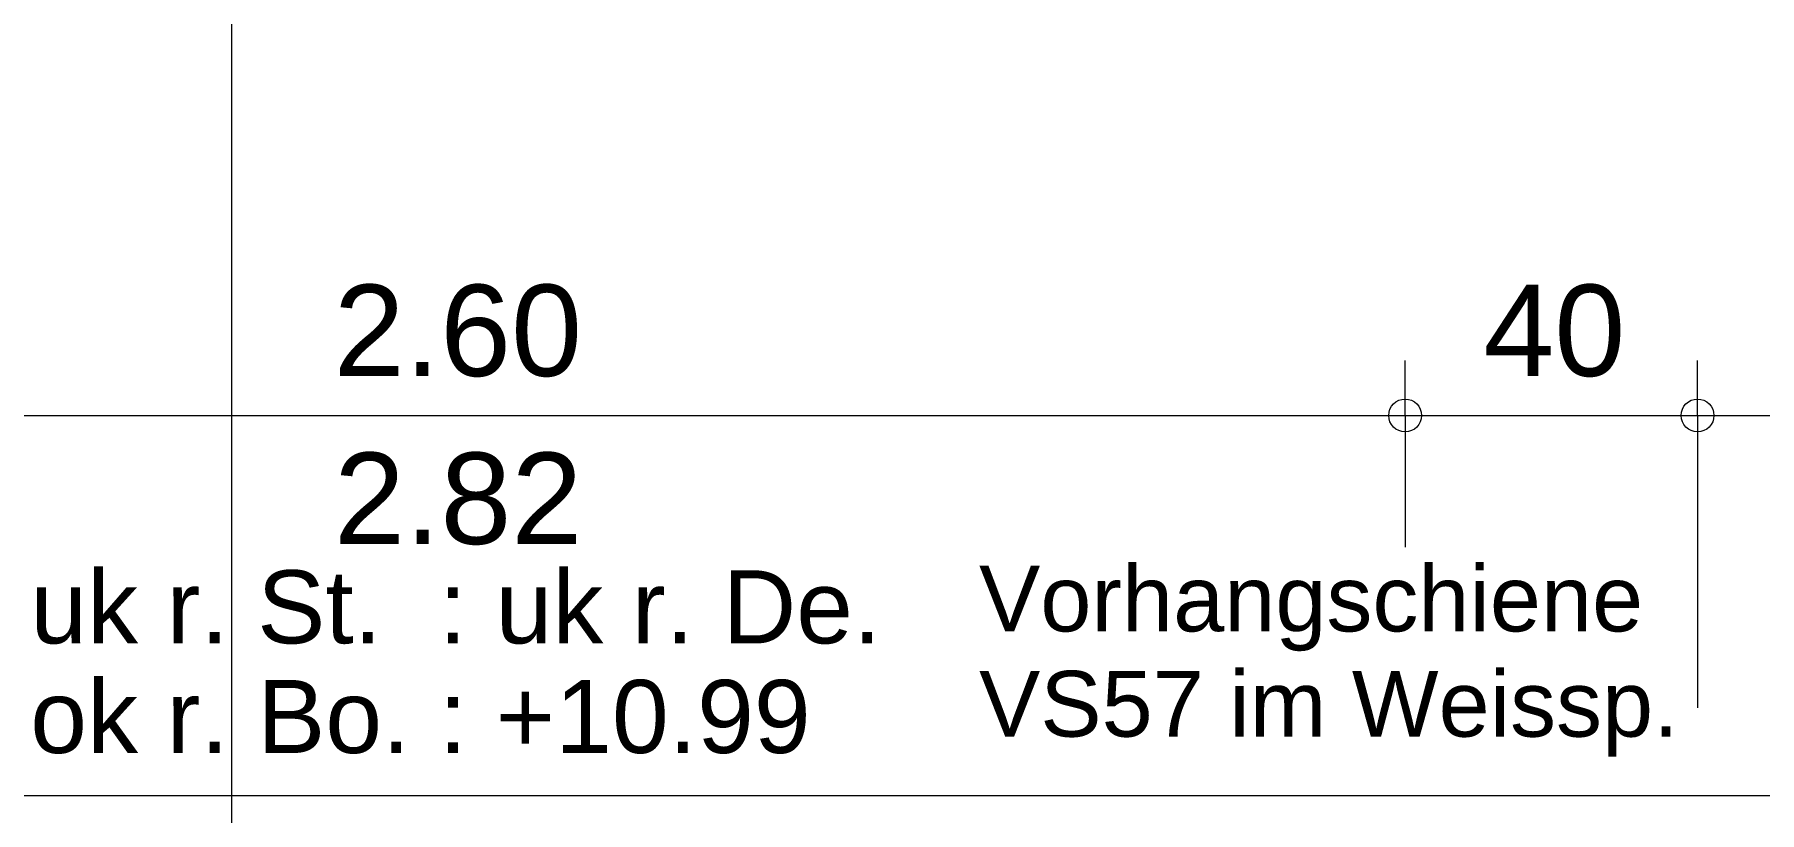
# Model space of a CAD drawing. Header units: metres. Extents: x 0.003 to 0.843, y 0.003 to 0.597.
# Drawn here: x 0.34446 to 0.39166, y 0.20733 to 0.22862 of the extents above; entities that cross this region are included whole.
import ezdxf

# ---------------------------------------------------------------- set-up
doc = ezdxf.new("R2010")
doc.units = ezdxf.units.M
doc.linetypes.add('AUSGEZOGEN', pattern=[0])
doc.linetypes.add('PUNKT', pattern=[6.35, 0, -6.35])
for name, color, linetype, lineweight in [('Text Koten', 7, 'AUSGEZOGEN', 25), ('Vorhangbrett', 7, 'AUSGEZOGEN', 13), ('Werkplan- Ausfuehrungsmasse', 7, 'AUSGEZOGEN', 13)]:
    doc.layers.add(name, color=color, linetype=linetype, lineweight=lineweight)
doc.styles.add('ARIAL', font='ARIAL.TTF')

msp = doc.modelspace()

# ---------------------------------------------------------------- linework, layer by layer
at = {"layer": 'Vorhangbrett', "color": 191, "linetype": 'PUNKT', "lineweight": 13, "true_color": 0xbe96ea}
msp.add_line((0.32586, 0.207797), (0.46186, 0.207797), dxfattribs=at)
at = {"layer": 'Werkplan- Ausfuehrungsmasse', "color": 7, "linetype": 'AUSGEZOGEN', "lineweight": 13}
for p, q in [((0.34986, 0.206197), (0.34986, 0.316497)), ((0.38196, 0.218197), (0.38196, 0.219697)), ((0.38996, 0.218197), (0.38996, 0.219697)), ((0.38196, 0.218197), (0.38196, 0.216697)), ((0.38196, 0.218197), (0.38996, 0.218197)), ((0.38996, 0.218197), (0.38996, 0.216697)), ((0.38996, 0.218197), (0.45586, 0.218197))]:
    msp.add_line(p, q, dxfattribs=at)
for points in [[(0.32996, 0.218197), (0.333797, 0.218197), (0.333797, 0.218197), (0.354913, 0.218197), (0.354913, 0.218197), (0.367661, 0.218197), (0.367661, 0.218197), (0.38196, 0.218197)], [(0.38196, 0.218197), (0.38196, 0.217729), (0.38196, 0.217729), (0.38196, 0.217389), (0.38196, 0.217389), (0.38196, 0.215867), (0.38196, 0.215867), (0.38196, 0.214597)], [(0.38996, 0.218197), (0.38996, 0.217599), (0.38996, 0.217599), (0.38996, 0.217218), (0.38996, 0.217218), (0.38996, 0.215515), (0.38996, 0.215515), (0.38996, 0.210197)]]:
    msp.add_lwpolyline(points, dxfattribs=at)
for centre in [(0.38196, 0.218197), (0.38996, 0.218197)]:
    msp.add_circle(centre, 0.00045, dxfattribs=at)

# ---------------------------------------------------------------- texts
at = {"layer": 'Text Koten', "color": 7, "linetype": 'AUSGEZOGEN', "lineweight": 18, "char_height": 0.002, "width": 0.001, "attachment_point": 7, "style": 'ARIAL'}
for s, insert in [('uk\\~r.\\~St.\\~\\~:\\~uk\\~r.\\~De.', (0.344343, 0.211931)), ('ok\\~r.\\~Bo.\\~:\\~+10.99', (0.344343, 0.208931))]:
    msp.add_mtext(s, dxfattribs=dict(at, insert=insert))
at = {"layer": 'Vorhangbrett', "color": 191, "linetype": 'AUSGEZOGEN', "lineweight": 18, "true_color": 0xbe96ea, "char_height": 0.0018, "width": 0.0009, "attachment_point": 7, "style": 'ARIAL'}
for s, insert in [('Vorhangschiene', (0.370301, 0.211744)), ('VS57\\~im\\~Weissp.', (0.370301, 0.208864))]:
    msp.add_mtext(s, dxfattribs=dict(at, insert=insert))
at = {"layer": 'Werkplan- Ausfuehrungsmasse', "color": 7, "linetype": 'AUSGEZOGEN', "lineweight": 25, "char_height": 0.0025, "width": 0.00125, "attachment_point": 7, "style": 'ARIAL'}
for s, insert in [('2.60', (0.352645, 0.21924)), ('40', (0.384101, 0.21924)), ('2.82', (0.352653, 0.214644))]:
    msp.add_mtext(s, dxfattribs=dict(at, insert=insert))

doc.saveas('drawing.dxf')
